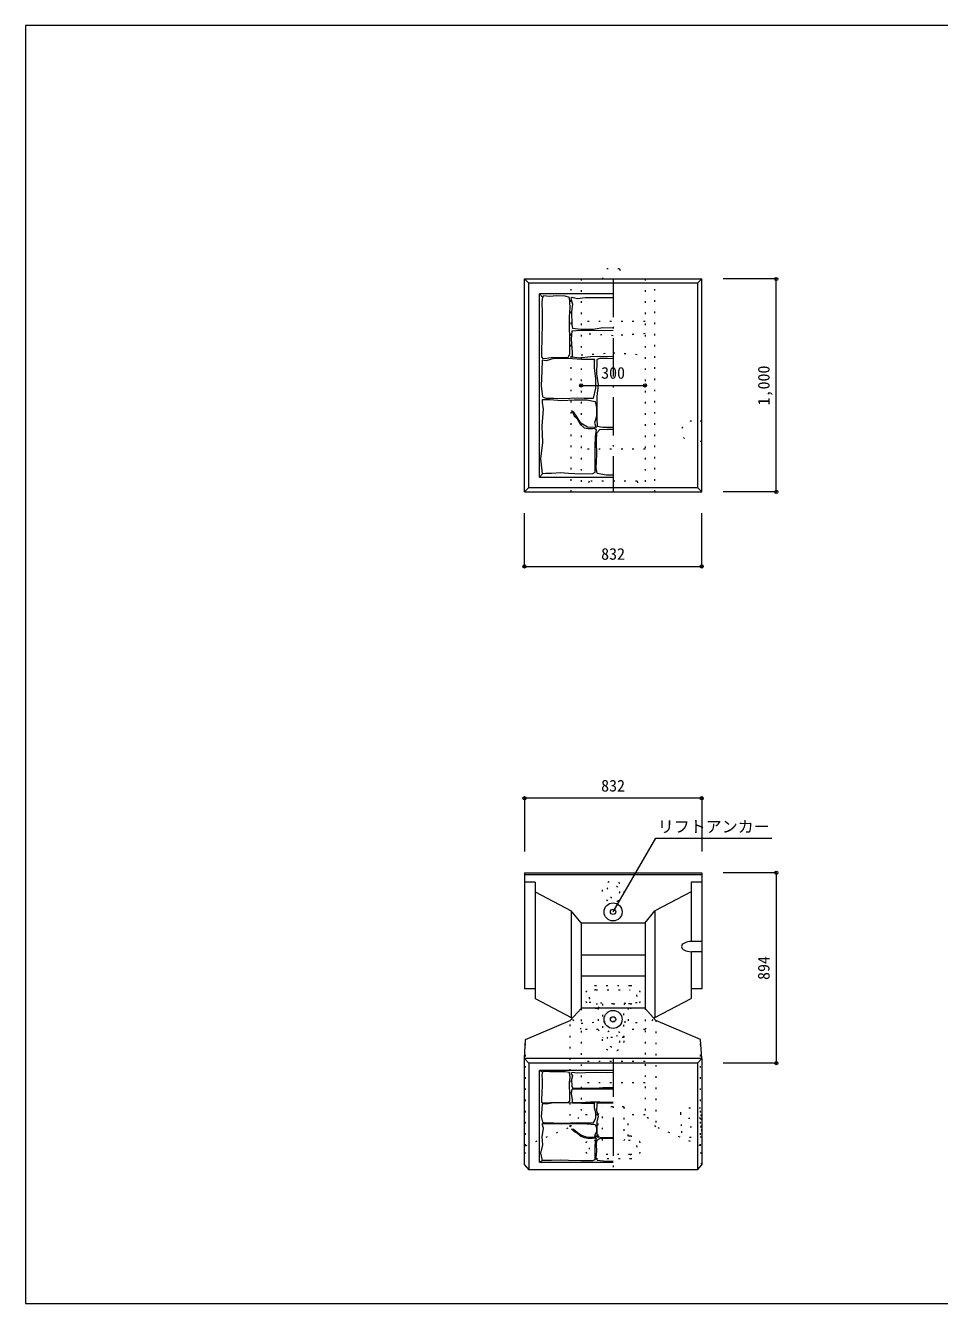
# Model space of a CAD drawing. Units: millimetres, scale not verified. Extents: x 165 to 8745, y 150 to 6150.
# Drawn here: x 165 to 4455, y 150 to 6150 of the extents above; entities that cross this region are included whole.
import ezdxf
from ezdxf.enums import TextEntityAlignment as Align

# ---------------------------------------------------------------- set-up
doc = ezdxf.new("R2010")
doc.units = ezdxf.units.MM
doc.header["$LTSCALE"] = 30
doc.header["$PDMODE"] = 32
doc.header["$PDSIZE"] = 15
doc.linetypes.add('DASHED_DOTTED', pattern=[9.25, 6, -1.5, 0.25, -1.5])
doc.linetypes.add('DOTTED', pattern=[1.75, 0.25, -1.5])
for name, color, linetype, lineweight in [('_0-0_', 7, 'Continuous', 18), ('_0-1_', 7, 'Continuous', 18), ('_0-2_', 4, 'Continuous', 9)]:
    doc.layers.add(name, color=color, linetype=linetype, lineweight=lineweight)
doc.styles.add('ＭＳ ゴシック', font='')
doc.styles.get('ＭＳ ゴシック').set_extended_font_data('MS Gothic')

msp = doc.modelspace()

# ---------------------------------------------------------------- linework, layer by layer
at = {"layer": '_0-0_'}
for p, q in [((8745, 6150), (165, 6150)), ((165, 6150), (165, 150)), ((165, 150), (8745, 150))]:
    msp.add_line(p, q, dxfattribs=at)
at = {"layer": '_0-1_', "linetype": 'DOTTED'}
for p, q in [((2873.09, 4960.32), (2893.09, 5007.32)), ((2953.09, 5007.32), (2893.09, 5007.32)), ((2953.09, 5007.32), (2973.09, 4960.32)), ((2726.49, 3960.32), (2726.49, 4960.32)), ((2773.09, 4960.32), (2773.09, 3960.32)), ((3073.09, 4960.32), (3073.09, 3960.32)), ((3119.69, 3960.32), (3119.69, 4960.32)), ((3073.09, 4760.32), (2773.09, 4760.32)), ((2923.09, 4693.68), (2773.09, 4703.68)), ((3073.09, 4703.68), (2923.09, 4693.68)), ((2773.09, 4603.68), (2923.09, 4613.68)), ((2923.09, 4613.68), (3073.09, 4603.68)), ((3339.09, 4292.25), (3291.59, 4292.25)), ((3073.09, 4160.32), (2773.09, 4160.32)), ((3339.09, 4197.25), (3291.59, 4197.25)), ((2810.59, 4010.32), (2790.59, 3960.32)), ((3035.59, 4010.32), (2810.59, 4010.32)), ((3035.59, 4010.32), (3055.59, 3960.32)), ((3003.09, 1642), (2843.09, 1642)), ((2843.09, 1622), (3003.09, 1622)), ((2923.09, 1555.99), (2773.09, 1565.99)), ((2923.09, 1555.99), (3073.09, 1565.99)), ((2773.09, 1535.15), (2773.09, 1035.15)), ((2843.09, 1557), (2873.09, 1557)), ((2843.09, 1537), (2853.09, 1537)), ((2853.09, 1537), (2873.09, 1557)), ((2853.09, 1537), (2853.09, 1436)), ((2873.09, 1557), (2873.09, 1398.5)), ((3003.09, 1557), (2973.09, 1557)), ((2973.09, 1398.5), (2973.09, 1557)), ((2973.09, 1557), (2993.09, 1537)), ((3003.09, 1537), (2993.09, 1537)), ((2993.09, 1537), (2993.09, 1436)), ((3073.09, 1536), (3073.09, 1035.15)), ((2721.99, 979.25), (2721.99, 1479.25)), ((2773.09, 1437.21), (2730.39, 1488.44)), ((2773.09, 1465.99), (2923.09, 1475.99)), ((2923.09, 1475.99), (3073.09, 1465.99)), ((3073.09, 1437.21), (3115.79, 1488.44)), ((3124.19, 1479.25), (3124.19, 979.25)), ((2512.09, 889.8), (2512.09, 1389.8)), ((2853.09, 1436), (2773.09, 1436)), ((2853.09, 1436), (2873.09, 1398.5)), ((2973.09, 1398.5), (2873.09, 1398.5)), ((2973.09, 1398.5), (2993.09, 1436)), ((3073.09, 1436), (2993.09, 1436)), ((3334.09, 889.8), (3334.09, 1389.8)), ((3073.09, 1286), (2773.09, 1286)), ((3073.09, 1186), (2773.09, 1186)), ((2721.99, 979.25), (2773.09, 1035.15)), ((2853.09, 1036), (2773.09, 1036)), ((2853.09, 1036), (2873.09, 1073.5)), ((2853.09, 935), (2853.09, 1036)), ((2973.09, 1073.5), (2873.09, 1073.5)), ((2873.09, 915), (2873.09, 1073.5)), ((2973.09, 1073.5), (2993.09, 1036)), ((2973.09, 1073.5), (2973.09, 915)), ((3073.09, 1036), (2993.09, 1036)), ((2993.09, 935), (2993.09, 1036)), ((3124.19, 979.25), (3073.09, 1035.15)), ((3239.09, 1043.2), (3244.09, 953.76)), ((3334.09, 1066.95), (3286.59, 1066.95)), ((3339.09, 977.51), (3334.09, 1066.95)), ((2512.09, 889.8), (2721.99, 979.25)), ((3334.09, 889.8), (3124.19, 979.25)), ((3334.09, 1019.45), (3286.59, 1019.45)), ((3339.09, 977.51), (3291.59, 977.51)), ((3334.09, 1019.45), (3339.09, 930.01)), ((2843.09, 935), (2853.09, 935)), ((2843.09, 915), (2873.09, 915)), ((2853.09, 935), (2873.09, 915)), ((2973.09, 915), (2993.09, 935)), ((3003.09, 915), (2973.09, 915)), ((3003.09, 935), (2993.09, 935)), ((3339.09, 930.01), (3291.59, 930.01)), ((2507.09, 800.36), (2512.09, 889.8)), ((3003.09, 850), (2843.09, 850)), ((3339.09, 800.36), (3334.09, 889.8)), ((2843.09, 830), (3003.09, 830))]:
    msp.add_line(p, q, dxfattribs=at)
at = {"layer": '_0-1_'}
for p, q in [((2507.09, 4960.32), (2527.09, 4940.32)), ((2507.09, 4960.32), (3339.09, 4960.32)), ((2507.09, 3960.32), (2507.09, 4960.32)), ((2527.09, 3980.32), (2527.09, 4940.32)), ((3319.09, 4940.32), (2527.09, 4940.32)), ((3319.09, 4940.32), (3339.09, 4960.32)), ((3319.09, 4940.32), (3319.09, 3980.32)), ((3339.09, 3960.32), (3339.09, 4960.32)), ((2577.09, 4030.32), (2577.09, 4890.32)), ((2592.09, 4875.32), (2577.09, 4890.32)), ((2923.09, 4890.32), (2577.09, 4890.32)), ((2592.09, 4875.32), (2588.47, 4851.35)), ((2596.74, 4881.32), (2592.09, 4875.32)), ((2624.65, 4878.22), (2596.74, 4881.32)), ((2658.76, 4880.29), (2624.65, 4878.22)), ((2698.04, 4879.26), (2658.76, 4880.29)), ((2717.68, 4873.05), (2698.04, 4879.26)), ((2720.78, 4826.54), (2717.68, 4873.05)), ((2731.1, 4872.99), (2724.55, 4868.08)), ((2724.55, 4868.08), (2732.03, 4842.26)), ((2756.24, 4867.4), (2731.1, 4872.99)), ((2792.56, 4871.13), (2756.24, 4867.4)), ((2840.05, 4872.06), (2792.56, 4871.13)), ((2890.33, 4871.13), (2840.05, 4872.06)), ((2923.09, 4872.12), (2890.33, 4871.13)), ((2588.47, 4851.35), (2589.51, 4801.73)), ((2589.51, 4801.73), (2590.54, 4756.25)), ((2717.68, 4782.09), (2720.78, 4826.54)), ((2732.03, 4842.26), (2728.3, 4807.8)), ((2728.3, 4807.8), (2729.23, 4744.48)), ((2590.54, 4756.25), (2588.47, 4674.59)), ((2717.68, 4737.64), (2717.68, 4782.09)), ((2729.23, 4744.48), (2732.03, 4729.58)), ((2719.75, 4682.86), (2717.68, 4737.64)), ((2719.75, 4606.37), (2719.75, 4682.86)), ((2729.71, 4716.75), (2726.82, 4677.18)), ((2729.71, 4716.75), (2771.22, 4719.65)), ((2732.03, 4729.58), (2772.07, 4724.93)), ((2771.22, 4719.65), (2831.06, 4719.65)), ((2772.07, 4724.93), (2838.19, 4726.79)), ((2831.06, 4719.65), (2883.18, 4718.69)), ((2838.19, 4726.79), (2874.5, 4732.38)), ((2874.5, 4732.38), (2921.06, 4731.44)), ((2883.18, 4718.69), (2923.09, 4719.3)), ((2921.06, 4731.44), (2923.09, 4731.1)), ((2588.47, 4674.59), (2586.4, 4627.04)), ((2586.4, 4627.04), (2587.44, 4595)), ((2726.82, 4677.18), (2730.68, 4615.41)), ((2587.44, 4595), (2592.61, 4586.73)), ((2590.44, 4578.57), (2589.07, 4529.04)), ((2608.33, 4575.82), (2590.44, 4578.57)), ((2592.61, 4586.73), (2612.25, 4587.76)), ((2644.09, 4586.82), (2608.33, 4575.82)), ((2612.25, 4587.76), (2641.19, 4592.93)), ((2641.19, 4592.93), (2687.7, 4591.89)), ((2732.14, 4585.45), (2644.09, 4586.82)), ((2687.7, 4591.89), (2711.48, 4592.93)), ((2711.48, 4592.93), (2719.75, 4606.37)), ((2730.68, 4615.41), (2730.68, 4594.17)), ((2730.68, 4594.17), (2765.43, 4590.31)), ((2774.78, 4582.7), (2732.14, 4585.45)), ((2765.43, 4590.31), (2817.55, 4596.1)), ((2836.69, 4582.7), (2774.78, 4582.7)), ((2817.55, 4596.1), (2860.02, 4598.03)), ((2835.31, 4577.19), (2836.69, 4582.7)), ((2835.31, 4541.43), (2835.31, 4577.19)), ((2846.14, 4572.72), (2844.81, 4515.2)), ((2847.16, 4582.63), (2846.14, 4572.72)), ((2860.97, 4586.31), (2847.16, 4582.63)), ((2860.02, 4598.03), (2923.09, 4595.46)), ((2896.42, 4586.31), (2860.97, 4586.31)), ((2923.09, 4585.33), (2896.42, 4586.31)), ((2589.07, 4529.04), (2584.94, 4458.89)), ((2842.19, 4493.28), (2835.31, 4541.43)), ((2844.81, 4515.2), (2852.83, 4463.02)), ((2584.94, 4458.89), (2591.82, 4406.61)), ((2831.18, 4399.73), (2842.19, 4447.88)), ((2842.19, 4447.88), (2842.19, 4493.28)), ((2852.83, 4463.02), (2846.14, 4408.18)), ((2591.13, 4393.54), (2625.52, 4393.54)), ((2591.57, 4379.99), (2591.13, 4393.54)), ((2591.82, 4406.61), (2606.95, 4399.73)), ((2606.95, 4399.73), (2642.72, 4399.73)), ((2625.52, 4393.54), (2682.61, 4389.42)), ((2642.72, 4399.73), (2689.49, 4398.36)), ((2682.61, 4389.42), (2740.39, 4392.85)), ((2689.49, 4398.36), (2754.15, 4402.48)), ((2740.39, 4392.85), (2800.23, 4392.17)), ((2754.15, 4402.48), (2787.16, 4401.11)), ((2787.16, 4401.11), (2831.18, 4399.73)), ((2800.23, 4392.17), (2839.44, 4384.6)), ((2839.44, 4384.6), (2844.94, 4357.09)), ((2846.14, 4408.18), (2847.48, 4362.7)), ((2589.51, 4269.39), (2595.71, 4348.98)), ((2595.71, 4348.98), (2591.57, 4379.99)), ((2737.62, 4336.61), (2727.37, 4341.27)), ((2727.37, 4341.27), (2732.03, 4333.82)), ((2732.03, 4333.82), (2740.41, 4317.99)), ((2754.38, 4310.54), (2737.62, 4336.61)), ((2844.94, 4357.09), (2844.94, 4315.82)), ((2847.48, 4362.7), (2847.48, 4303.84)), ((2592.61, 4192.9), (2589.51, 4269.39)), ((2740.41, 4317.99), (2752.52, 4305.88)), ((2752.52, 4305.88), (2768.35, 4278.88)), ((2772.07, 4283.53), (2754.38, 4310.54)), ((2768.35, 4278.88), (2787.9, 4261.18)), ((2803.22, 4263.92), (2772.07, 4283.53)), ((2787.9, 4261.18), (2805.59, 4257.46)), ((2844.25, 4262.17), (2803.22, 4263.92)), ((2844.94, 4315.82), (2835.31, 4282.8)), ((2835.31, 4282.8), (2844.25, 4262.17)), ((2847.48, 4303.84), (2848.82, 4269.06)), ((2848.82, 4269.06), (2875.57, 4263.71)), ((2875.57, 4263.71), (2921.06, 4263.71)), ((2921.06, 4263.71), (2923.09, 4263.58)), ((2805.59, 4257.46), (2827.01, 4257.46)), ((2827.01, 4257.46), (2835.39, 4259.32)), ((2835.39, 4259.32), (2843.3, 4254.05)), ((2839.44, 4220.9), (2838.06, 4174.13)), ((2843.3, 4254.05), (2839.44, 4220.9)), ((2844.81, 4197.49), (2846.81, 4237.62)), ((2846.81, 4237.62), (2860.86, 4253)), ((2860.86, 4253), (2894.97, 4255.68)), ((2894.97, 4255.68), (2923.09, 4255.68)), ((2584.34, 4116.4), (2592.61, 4192.9)), ((2838.06, 4174.13), (2836.69, 4137.67)), ((2846.14, 4134.62), (2844.81, 4197.49)), ((2592.09, 4045.32), (2584.34, 4116.4)), ((2836.69, 4137.67), (2838.06, 4097.09)), ((2838.06, 4097.09), (2837.37, 4068.89)), ((2843.47, 4071.74), (2846.14, 4134.62)), ((2592.09, 4045.32), (2577.09, 4030.32)), ((2577.09, 4030.32), (2923.09, 4030.32)), ((2607.64, 4046.19), (2592.09, 4045.32)), ((2633.78, 4046.88), (2607.64, 4046.19)), ((2676.42, 4049.63), (2633.78, 4046.88)), ((2713.56, 4047.57), (2676.42, 4049.63)), ((2771.34, 4044.13), (2713.56, 4047.57)), ((2827.06, 4044.81), (2771.34, 4044.13)), ((2837.37, 4051.69), (2827.06, 4044.81)), ((2837.37, 4068.89), (2837.37, 4051.69)), ((2848.61, 4048.63), (2843.47, 4071.74)), ((2848.61, 4048.63), (2892.3, 4040.98)), ((2892.3, 4040.98), (2923.09, 4039.97)), ((2507.09, 3960.32), (2527.09, 3980.32)), ((2507.09, 3960.32), (3339.09, 3960.32)), ((2527.09, 3980.32), (3319.09, 3980.32)), ((3319.09, 3980.32), (3339.09, 3960.32)), ((2507.09, 2172), (2507.09, 1627.28)), ((2507.09, 2172), (3339.09, 2172)), ((3339.09, 2162), (2507.09, 2162)), ((3339.09, 2172), (3339.09, 1627.28)), ((2557.09, 2127.28), (2507.09, 2127.28)), ((2557.09, 2127.28), (2557.09, 1582.56)), ((3339.09, 2127.28), (3289.09, 2127.28)), ((3289.09, 2127.28), (3289.09, 1849.11)), ((2557.09, 2082.56), (2726.49, 1993.11)), ((3289.09, 2082.56), (3119.69, 1993.11)), ((2773.09, 1937.21), (2726.49, 1993.11)), ((2726.49, 1993.11), (2726.49, 1493.11)), ((3073.09, 1937.21), (3119.69, 1993.11)), ((3119.69, 1993.11), (3119.69, 1493.11)), ((2773.09, 1937.21), (2773.09, 1535.15)), ((3073.09, 1936), (2773.09, 1936)), ((3073.09, 1937.21), (3073.09, 1535.15)), ((3289.09, 1801.68), (3289.09, 1582.56)), ((3339.09, 1849.14), (3291.59, 1849.14)), ((3339.09, 1801.64), (3291.59, 1801.64)), ((3073.09, 1786), (2773.09, 1786)), ((3073.09, 1686), (2773.09, 1686)), ((2557.09, 1627.28), (2507.09, 1627.28)), ((3339.09, 1627.28), (3289.09, 1627.28)), ((3339.09, 1627.28), (3289.09, 1627.28)), ((2557.09, 1582.56), (2726.49, 1493.11)), ((3119.69, 1493.11), (3289.09, 1582.56)), ((2721.99, 1479.25), (2773.09, 1535.15)), ((3073.09, 1536), (2773.09, 1536)), ((3073.09, 1535.15), (3124.19, 1479.25)), ((2512.09, 1389.8), (2721.99, 1479.25)), ((2730.39, 1488.44), (2726.49, 1493.11)), ((3115.79, 1488.44), (3119.69, 1493.11)), ((3334.09, 1389.8), (3124.19, 1479.25)), ((2507.09, 1300.36), (2512.09, 1389.8)), ((3339.09, 1300.36), (3334.09, 1389.8)), ((2507.09, 800.36), (2507.09, 1300.36)), ((2507.09, 1300.36), (2527.09, 1278)), ((3339.09, 1300.36), (2507.09, 1300.36)), ((2527.09, 1278), (2527.09, 778)), ((3319.09, 1278), (2527.09, 1278)), ((3319.09, 1278), (3339.09, 1300.36)), ((3319.09, 1278), (3319.09, 778)), ((3339.09, 1300.36), (3339.09, 800.36)), ((2577.09, 813), (2577.09, 1243)), ((2592.09, 1235.5), (2577.09, 1243)), ((2923.09, 1243), (2577.09, 1243)), ((2592.09, 1235.5), (2588.47, 1223.51)), ((2588.47, 1223.51), (2589.51, 1198.7)), ((2596.74, 1238.5), (2592.09, 1235.5)), ((2624.65, 1236.95), (2596.74, 1238.5)), ((2658.76, 1237.98), (2624.65, 1236.95)), ((2698.04, 1237.47), (2658.76, 1237.98)), ((2717.68, 1234.36), (2698.04, 1237.47)), ((2720.78, 1211.11), (2717.68, 1234.36)), ((2717.68, 1188.88), (2720.78, 1211.11)), ((2731.1, 1234.33), (2724.55, 1231.88)), ((2724.55, 1231.88), (2732.03, 1218.97)), ((2732.03, 1218.97), (2728.3, 1201.74)), ((2728.3, 1201.74), (2729.23, 1170.08)), ((2756.24, 1231.54), (2731.1, 1234.33)), ((2792.56, 1233.4), (2756.24, 1231.54)), ((2840.05, 1233.87), (2792.56, 1233.4)), ((2890.33, 1233.4), (2840.05, 1233.87)), ((2923.09, 1233.9), (2890.33, 1233.4)), ((2590.54, 1175.96), (2588.47, 1135.13)), ((2589.51, 1198.7), (2590.54, 1175.96)), ((2717.68, 1166.66), (2717.68, 1188.88)), ((2719.75, 1139.27), (2717.68, 1166.66)), ((2729.71, 1156.22), (2726.82, 1136.43)), ((2729.23, 1170.08), (2732.03, 1162.63)), ((2729.71, 1156.22), (2771.22, 1157.66)), ((2732.03, 1162.63), (2772.07, 1160.3)), ((2771.22, 1157.66), (2831.06, 1157.66)), ((2772.07, 1160.3), (2838.19, 1161.23)), ((2831.06, 1157.66), (2883.18, 1157.18)), ((2838.19, 1161.23), (2874.5, 1164.03)), ((2874.5, 1164.03), (2921.06, 1163.56)), ((2883.18, 1157.18), (2923.09, 1157.49)), ((2921.06, 1163.56), (2923.09, 1163.39)), ((2588.47, 1135.13), (2586.4, 1111.36)), ((2586.4, 1111.36), (2587.44, 1095.34)), ((2587.44, 1095.34), (2592.61, 1091.2)), ((2590.44, 1087.12), (2589.07, 1062.36)), ((2608.33, 1085.75), (2590.44, 1087.12)), ((2592.61, 1091.2), (2612.25, 1091.72)), ((2644.09, 1091.25), (2608.33, 1085.75)), ((2612.25, 1091.72), (2641.19, 1094.3)), ((2641.19, 1094.3), (2687.7, 1093.78)), ((2732.14, 1090.56), (2644.09, 1091.25)), ((2687.7, 1093.78), (2711.48, 1094.3)), ((2711.48, 1094.3), (2719.75, 1101.02)), ((2719.75, 1101.02), (2719.75, 1139.27)), ((2726.82, 1136.43), (2730.68, 1105.54)), ((2730.68, 1105.54), (2730.68, 1094.92)), ((2730.68, 1094.92), (2765.43, 1092.99)), ((2774.78, 1089.19), (2732.14, 1090.56)), ((2765.43, 1092.99), (2817.55, 1095.89)), ((2836.69, 1089.19), (2774.78, 1089.19)), ((2817.55, 1095.89), (2860.02, 1096.85)), ((2835.31, 1086.43), (2836.69, 1089.19)), ((2835.31, 1068.55), (2835.31, 1086.43)), ((2846.14, 1084.2), (2844.81, 1055.44)), ((2847.16, 1089.15), (2846.14, 1084.2)), ((2860.97, 1090.99), (2847.16, 1089.15)), ((2860.02, 1096.85), (2923.09, 1095.57)), ((2896.42, 1090.99), (2860.97, 1090.99)), ((2923.09, 1090.5), (2896.42, 1090.99)), ((2589.07, 1062.36), (2584.94, 1027.28)), ((2584.94, 1027.28), (2591.82, 1001.14)), ((2831.18, 997.7), (2842.19, 1021.78)), ((2842.19, 1044.48), (2835.31, 1068.55)), ((2842.19, 1021.78), (2842.19, 1044.48)), ((2844.81, 1055.44), (2852.83, 1029.35)), ((2852.83, 1029.35), (2846.14, 1001.93)), ((2589.51, 932.53), (2595.71, 972.33)), ((2591.13, 994.61), (2625.52, 994.61)), ((2591.57, 987.83), (2591.13, 994.61)), ((2595.71, 972.33), (2591.57, 987.83)), ((2591.82, 1001.14), (2606.95, 997.7)), ((2606.95, 997.7), (2642.72, 997.7)), ((2625.52, 994.61), (2682.61, 992.55)), ((2642.72, 997.7), (2689.49, 997.02)), ((2682.61, 992.55), (2740.39, 994.27)), ((2689.49, 997.02), (2754.15, 999.08)), ((2737.62, 966.14), (2727.37, 968.47)), ((2727.37, 968.47), (2732.03, 964.75)), ((2732.03, 964.75), (2740.41, 956.83)), ((2754.38, 953.11), (2737.62, 966.14)), ((2740.39, 994.27), (2800.23, 993.92)), ((2754.15, 999.08), (2787.16, 998.39)), ((2787.16, 998.39), (2831.18, 997.7)), ((2800.23, 993.92), (2839.44, 990.14)), ((2839.44, 990.14), (2844.94, 976.38)), ((2844.94, 976.38), (2844.94, 955.75)), ((2846.14, 1001.93), (2847.48, 979.19)), ((2847.48, 979.19), (2847.48, 949.76)), ((2592.61, 894.29), (2589.51, 932.53)), ((2740.41, 956.83), (2752.52, 950.78)), ((2752.52, 950.78), (2768.35, 937.28)), ((2772.07, 939.6), (2754.38, 953.11)), ((2768.35, 937.28), (2787.9, 928.43)), ((2803.22, 929.8), (2772.07, 939.6)), ((2787.9, 928.43), (2805.59, 926.57)), ((2844.25, 928.92), (2803.22, 929.8)), ((2805.59, 926.57), (2827.01, 926.57)), ((2827.01, 926.57), (2835.39, 927.5)), ((2844.94, 955.75), (2835.31, 939.24)), ((2835.31, 939.24), (2844.25, 928.92)), ((2835.39, 927.5), (2843.3, 924.86)), ((2839.44, 908.29), (2838.06, 884.9)), ((2843.3, 924.86), (2839.44, 908.29)), ((2844.81, 896.58), (2846.81, 916.65)), ((2846.81, 916.65), (2860.86, 924.34)), ((2847.48, 949.76), (2848.82, 932.37)), ((2848.82, 932.37), (2875.57, 929.69)), ((2860.86, 924.34), (2894.97, 925.68)), ((2875.57, 929.69), (2921.06, 929.69)), ((2894.97, 925.68), (2923.09, 925.68)), ((2921.06, 929.69), (2923.09, 929.63)), ((2584.34, 856.04), (2592.61, 894.29)), ((2592.09, 820.5), (2584.34, 856.04)), ((2838.06, 884.9), (2836.69, 866.67)), ((2836.69, 866.67), (2838.06, 846.38)), ((2838.06, 846.38), (2837.37, 832.28)), ((2843.47, 833.71), (2846.14, 865.15)), ((2846.14, 865.15), (2844.81, 896.58)), ((2507.09, 800.36), (2527.09, 778)), ((2592.09, 820.5), (2577.09, 813)), ((2577.09, 813), (2923.09, 813)), ((2607.64, 820.93), (2592.09, 820.5)), ((2633.78, 821.28), (2607.64, 820.93)), ((2676.42, 822.65), (2633.78, 821.28)), ((2713.56, 821.62), (2676.42, 822.65)), ((2771.34, 819.9), (2713.56, 821.62)), ((2827.06, 820.24), (2771.34, 819.9)), ((2837.37, 823.68), (2827.06, 820.24)), ((2837.37, 832.28), (2837.37, 823.68)), ((2848.61, 822.15), (2843.47, 833.71)), ((2848.61, 822.15), (2892.3, 818.33)), ((2892.3, 818.33), (2923.09, 817.82)), ((3319.09, 778), (3339.09, 800.36)), ((3319.09, 778), (2527.09, 778))]:
    msp.add_line(p, q, dxfattribs=at)
at = {"layer": '_0-1_', "linetype": 'DASHED_DOTTED'}
for p, q in [((2923.09, 4960.32), (2923.09, 3960.32)), ((2923.09, 1300.36), (2923.09, 778))]:
    msp.add_line(p, q, dxfattribs=at)
at = {"layer": '_0-1_', "linetype": 'DOTTED'}
for centre, radius in [((2923.09, 2084), 50), ((2923.09, 2084), 30), ((2923.09, 1383), 50), ((2923.09, 1383), 30)]:
    msp.add_circle(centre, radius, dxfattribs=at)
at = {"layer": '_0-1_'}
for centre, radius in [((2923.09, 1988.5), 42.5), ((2923.09, 1988.5), 12.5), ((2923.09, 1483.5), 42.5), ((2923.09, 1483.5), 12.5)]:
    msp.add_circle(centre, radius, dxfattribs=at)
at = {"layer": '_0-1_', "linetype": 'DOTTED'}
for centre, radius, start, end in [((3291.59, 4244.75), 47.5, 90, 270), ((2843.09, 1589.5), 52.5, 90, 270), ((2843.09, 1589.5), 32.5, 90, 270), ((3003.09, 1589.5), 52.5, 270, 90), ((3003.09, 1589.5), 32.5, 270, 90), ((2843.09, 882.5), 52.5, 90, 270), ((2843.09, 882.5), 32.5, 90, 270), ((3003.09, 882.5), 52.5, 270, 90), ((3003.09, 882.5), 32.5, 270, 90)]:
    msp.add_arc(centre, radius, start, end, dxfattribs=at)
at = {"layer": '_0-1_'}
msp.add_ellipse((3291.59, 1825.39), major_axis=(-47.5, 0), ratio=0.5, start_param=4.712389, end_param=7.8539816, dxfattribs=at)
at = {"layer": '_0-1_', "linetype": 'DOTTED'}
for centre in [(3286.59, 1043.2), (3291.59, 953.76)]:
    msp.add_ellipse(centre, major_axis=(-47.5, 0), ratio=0.5, start_param=4.712389, end_param=7.8539816, dxfattribs=at)
at = {"layer": '_0-2_'}
for p, q in [((3689.09, 4960.32), (3439.09, 4960.32)), ((3689.09, 3960.32), (3689.09, 4960.32)), ((2773.09, 4460.32), (3073.09, 4460.32)), ((3689.09, 3960.32), (3439.09, 3960.32)), ((2507.09, 3610.32), (2507.09, 3860.32)), ((3339.09, 3610.32), (3339.09, 3860.32)), ((2507.09, 3610.32), (3339.09, 3610.32)), ((3339.09, 2522), (2507.09, 2522)), ((2507.09, 2522), (2507.09, 2272)), ((3339.09, 2522), (3339.09, 2272)), ((3689.09, 2172), (3439.09, 2172)), ((3689.09, 2172), (3689.09, 1278)), ((3689.09, 1278), (3439.09, 1278))]:
    msp.add_line(p, q, dxfattribs=at)
at = {"layer": '_0-2_', "color": 7, "lineweight": 18}
for p, q in [((2923.09, 1988.5), (3123.09, 2334.91)), ((3123.09, 2334.91), (3668.09, 2334.91))]:
    msp.add_line(p, q, dxfattribs=at)
at = {"layer": '_0-2_'}
for p in [(3689.09, 4960.32), (2773.09, 4460.32), (3073.09, 4460.32), (3689.09, 3960.32), (2507.09, 3610.32), (3339.09, 3610.32), (2507.09, 2522), (3339.09, 2522), (3689.09, 2172), (3689.09, 1278)]:
    msp.add_point(p, dxfattribs=at)

# ---------------------------------------------------------------- texts
at = {"layer": '_0-2_', "style": 'ＭＳ ゴシック'}
for s, p in [('300', (2866.84, 4475.32)), ('832', (2866.84, 3625.32)), ('832', (2866.84, 2537)), ('リフトアンカー', (3133.09, 2344.91))]:
    msp.add_text(s, height=54.99, dxfattribs=at).set_placement(p, align=Align.BOTTOM_LEFT)
for s, p in [('1,000', (3674.09, 4366.57)), ('894', (3674.09, 1668.75))]:
    msp.add_text(s, height=54.99, rotation=90, dxfattribs=at).set_placement(p, align=Align.BOTTOM_LEFT)

doc.saveas('drawing.dxf')
